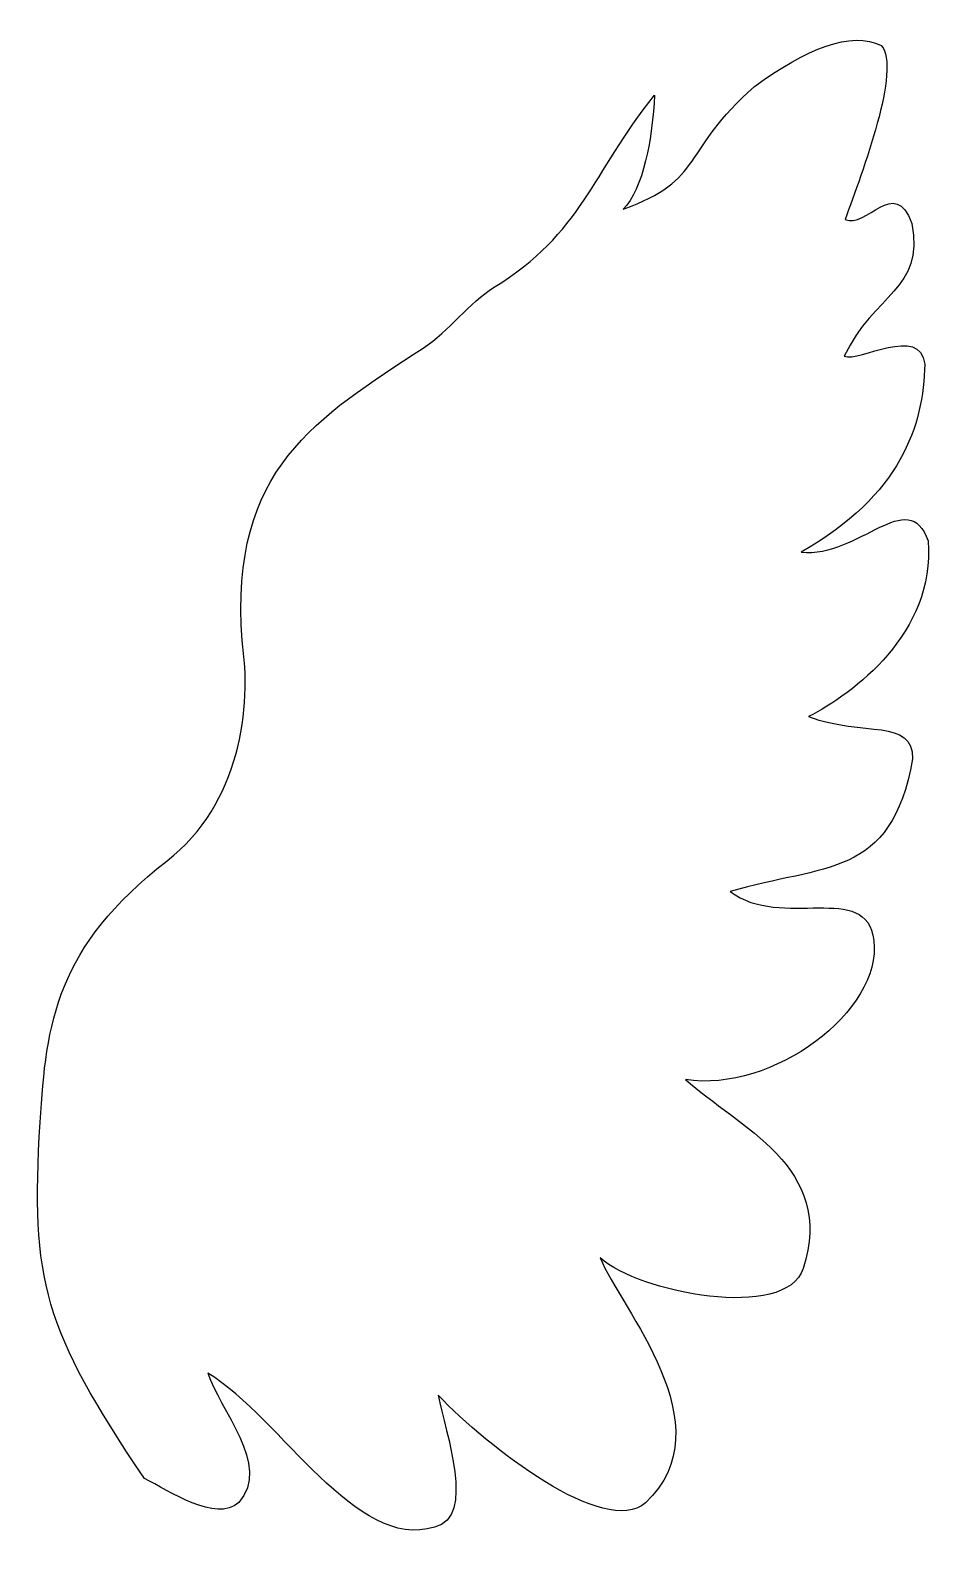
# Model space of a CAD drawing. Header units: centimetres. Extents: x -6.7 to 6.7, y -11.3 to 11.1.
import ezdxf

# ---------------------------------------------------------------- set-up
doc = ezdxf.new("R2010")
doc.units = ezdxf.units.CM
doc.header["$MEASUREMENT"] = 0
doc.layers.add('Camada 1', color=7, linetype='Continuous')

msp = doc.modelspace()

# ---------------------------------------------------------------- linework, layer by layer
at = {"layer": 'Camada 1'}
msp.add_open_spline([(-4.99491, -10.23576), (-4.62814, -10.41533), (-3.94409, -10.8951), (-3.60381, -10.58863), (-3.60381, -10.58863), (-3.11819, -10.04449), (-3.89747, -9.20449), (-4.05839, -8.67855), (-4.05839, -8.67855), (-2.95685, -9.36022), (-1.88108, -11.31324), (-0.71448, -10.95172), (-0.71448, -10.95172), (-0.09961, -10.81334), (-0.55441, -9.55845), (-0.65961, -9.00627), (-0.65961, -9.00627), (0.065, -9.76494), (1.79162, -11.1172), (2.39694, -10.59321), (2.39694, -10.59321), (3.60109, -9.46696), (2.01935, -7.71301), (1.72916, -6.97839), (1.72916, -6.97839), (2.29868, -7.49414), (4.46527, -7.91621), (4.72467, -7.135), (4.72467, -7.135), (5.21179, -5.63828), (3.76071, -5.03622), (2.98493, -4.34542), (2.98493, -4.34542), (4.27353, -4.5469), (5.88976, -3.33257), (5.76573, -2.29088), (5.76573, -2.29088), (5.66032, -1.4023), (4.40151, -2.14123), (3.64732, -1.57169), (3.64732, -1.57169), (5.03395, -1.15722), (6.01907, -1.39537), (6.33787, 0.38808), (6.33787, 0.38808), (6.337, 0.99773), (5.61998, 0.7069), (4.80363, 1.01184), (4.80363, 1.01184), (5.46035, 1.3491), (6.67619, 2.24395), (6.5656, 3.60555), (6.5656, 3.60555), (6.27284, 4.43187), (5.55928, 3.3583), (4.69216, 3.43725), (4.69216, 3.43725), (6.16912, 4.2818), (6.49794, 5.31026), (6.51702, 6.21424), (6.51702, 6.21424), (6.45066, 6.80331), (5.54409, 6.23853), (5.32936, 6.33267), (5.32936, 6.33267), (5.7692, 7.26006), (6.51311, 7.30692), (6.32485, 8.29069), (6.32485, 8.29069), (6.08106, 8.99991), (5.65122, 8.20306), (5.34105, 8.35057), (5.34105, 8.35057), (5.59524, 9.05023), (6.1765, 10.58405), (5.87546, 10.91806), (5.87546, 10.91806), (5.43215, 11.14079), (4.76934, 10.86903), (4.00343, 10.31338), (4.00343, 10.31338), (2.92398, 9.36387), (3.27858, 8.92837), (2.06578, 8.50284), (2.06578, 8.50284), (2.36529, 8.79087), (2.49911, 9.55559), (2.53145, 10.18564), (2.53145, 10.18564), (1.58562, 8.99755), (1.47412, 8.16081), (0.15655, 7.34489), (0.15655, 7.34489), (-0.19804, 7.12563), (-0.49909, 6.70444), (-0.88318, 6.45155), (-0.88318, 6.45155), (-2.44454, 5.42396), (-3.74084, 4.68741), (-3.55605, 2.13469), (-3.55605, 2.13469), (-3.40595, 1.14525), (-3.58164, -0.2736), (-4.66172, -1.11598), (-4.66172, -1.11598), (-6.29663, -2.39039), (-6.4439, -3.49778), (-6.5337, -4.97391), (-6.5337, -4.97391), (-6.67729, -7.32929), (-6.47861, -8.03287), (-4.99491, -10.23576)], degree=3, knots=[0, 0, 0, 0, 0.03448276, 0.03448276, 0.03448276, 0.03448276, 0.06896552, 0.06896552, 0.06896552, 0.06896552, 0.10344828, 0.10344828, 0.10344828, 0.10344828, 0.13793103, 0.13793103, 0.13793103, 0.13793103, 0.17241379, 0.17241379, 0.17241379, 0.17241379, 0.20689655, 0.20689655, 0.20689655, 0.20689655, 0.24137931, 0.24137931, 0.24137931, 0.24137931, 0.27586207, 0.27586207, 0.27586207, 0.27586207, 0.31034483, 0.31034483, 0.31034483, 0.31034483, 0.34482759, 0.34482759, 0.34482759, 0.34482759, 0.37931034, 0.37931034, 0.37931034, 0.37931034, 0.4137931, 0.4137931, 0.4137931, 0.4137931, 0.44827586, 0.44827586, 0.44827586, 0.44827586, 0.48275862, 0.48275862, 0.48275862, 0.48275862, 0.51724138, 0.51724138, 0.51724138, 0.51724138, 0.55172414, 0.55172414, 0.55172414, 0.55172414, 0.5862069, 0.5862069, 0.5862069, 0.5862069, 0.62068966, 0.62068966, 0.62068966, 0.62068966, 0.65517241, 0.65517241, 0.65517241, 0.65517241, 0.68965517, 0.68965517, 0.68965517, 0.68965517, 0.72413793, 0.72413793, 0.72413793, 0.72413793, 0.75862069, 0.75862069, 0.75862069, 0.75862069, 0.79310345, 0.79310345, 0.79310345, 0.79310345, 0.82758621, 0.82758621, 0.82758621, 0.82758621, 0.86206897, 0.86206897, 0.86206897, 0.86206897, 0.89655172, 0.89655172, 0.89655172, 0.89655172, 0.93103448, 0.93103448, 0.93103448, 0.93103448, 1, 1, 1, 1], dxfattribs=at)

doc.saveas('drawing.dxf')
